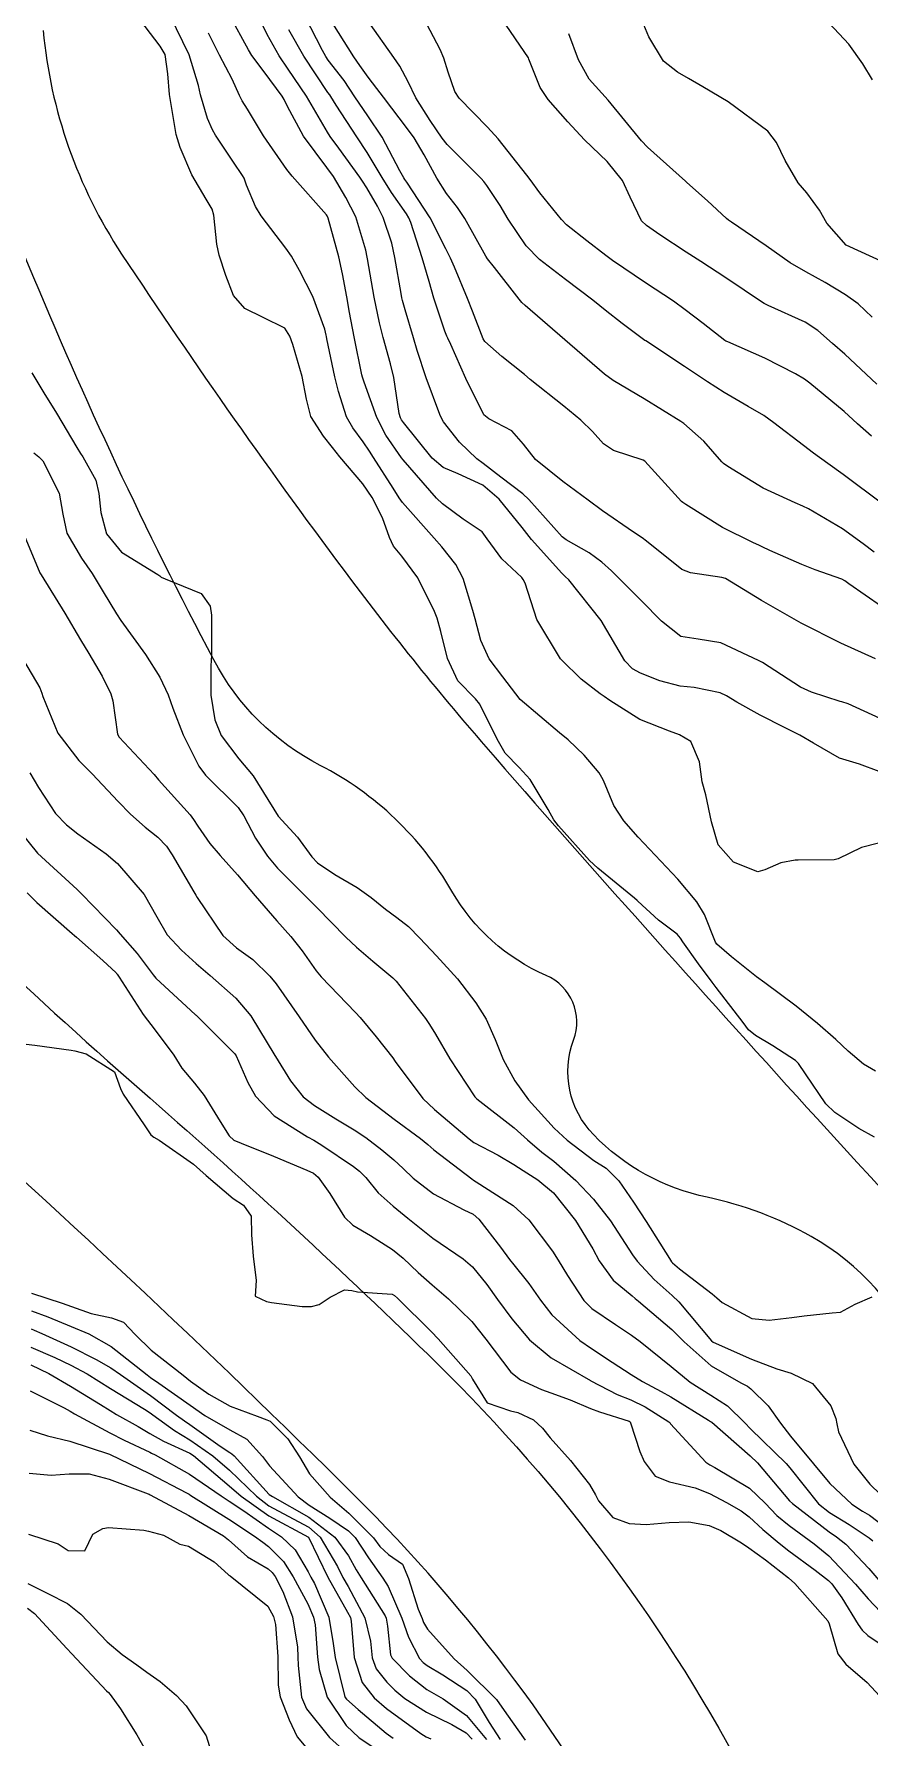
# Model space of a CAD drawing. Header units: metres. Extents: x 318500 to 325275, y 7408834 to 7428799.
# Drawn here: x 320062.2 to 320103.9, y 7413052.2 to 7413137.4 of the extents above; entities that cross this region are included whole.
import ezdxf

# ---------------------------------------------------------------- set-up
doc = ezdxf.new("R2010")
doc.units = ezdxf.units.M
doc.header["$MEASUREMENT"] = 0
for name, color, linetype in [('Curvas de Nivel 1m', 11, 'Continuous'), ('Curvas de Nivel 5m', 15, 'Continuous'), ('Hidrografia', 140, 'Continuous'), ('Vias Secundárias', 230, 'Continuous')]:
    doc.layers.add(name, color=color, linetype=linetype)

msp = doc.modelspace()

# ---------------------------------------------------------------- linework, layer by layer
at = {"layer": 'Curvas de Nivel 1m', "flags": 128}
for points, elevation in [([(320104.156, 7413082.247), (320103.378, 7413082.676), (320102.173, 7413083.471), (320101.736, 7413083.914), (320100.716, 7413085.412), (320100.36, 7413085.929), (320100.211, 7413086.069), (320099.075, 7413086.803), (320098.224, 7413087.314), (320097.859, 7413087.598), (320097.597, 7413087.969), (320096.256, 7413089.726), (320096.042, 7413089.992), (320095.373, 7413090.899), (320094.577, 7413092.007), (320094.464, 7413092.18), (320094.294, 7413092.381), (320093.365, 7413093.093), (320092.342, 7413094.04), (320092.31, 7413094.069), (320092.166, 7413094.188), (320090.334, 7413095.681), (320089.926, 7413096.076), (320088.366, 7413097.807), (320088.137, 7413098.102), (320087.857, 7413098.624), (320086.96, 7413100.114), (320086.399, 7413100.711), (320085.71, 7413101.431), (320085.306, 7413102.137), (320084.446, 7413103.89), (320084.228, 7413104.153), (320083.348, 7413105.056), (320082.83, 7413106.175), (320082.49, 7413107.512), (320082.303, 7413108.182), (320082.178, 7413108.51), (320081.335, 7413110.192), (320080.541, 7413111.274), (320080.122, 7413111.782), (320079.925, 7413112.209), (320079.58, 7413113.2), (320079.053, 7413114.223), (320078.59, 7413114.903), (320077.451, 7413116.247), (320077.07, 7413116.708), (320076.62, 7413117.278), (320075.987, 7413118.266), (320075.774, 7413119.138), (320075.564, 7413120.271), (320075.096, 7413121.864), (320074.953, 7413122.277), (320074.694, 7413122.68), (320073.606, 7413123.208), (320072.7, 7413123.654), (320072.133, 7413124.319), (320071.744, 7413125.305), (320071.413, 7413126.33), (320071.298, 7413126.882), (320071.149, 7413128.334), (320071.059, 7413128.63), (320070.772, 7413129.127), (320070.045, 7413130.347), (320069.459, 7413131.704), (320069.269, 7413132.356), (320068.941, 7413134.257), (320068.93, 7413134.359), (320068.855, 7413135.385), (320068.71, 7413136.362), (320068.467, 7413136.775), (320067.238, 7413138.385)], 716), ([(320104.205, 7413085.544), (320103.611, 7413085.889), (320102.846, 7413086.531), (320102.222, 7413087.116), (320101.313, 7413087.919), (320100.243, 7413088.793), (320098.678, 7413089.954), (320098.264, 7413090.254), (320097.012, 7413091.246), (320096.288, 7413091.883), (320096.219, 7413091.991), (320095.674, 7413093.367), (320095.284, 7413094.005), (320094.327, 7413095.131), (320093.493, 7413096.028), (320092.358, 7413097.233), (320091.631, 7413098.051), (320091.13, 7413098.811), (320090.612, 7413100.067), (320090.544, 7413100.22), (320090.396, 7413100.452), (320089.655, 7413101.328), (320088.86, 7413102.093), (320088.425, 7413102.455), (320086.45, 7413104.12), (320085.586, 7413105.258), (320084.908, 7413106.143), (320084.484, 7413107.073), (320084.204, 7413108.154), (320084.092, 7413108.57), (320083.606, 7413110.164), (320083.236, 7413110.869), (320082.546, 7413111.744), (320082.159, 7413112.184), (320080.577, 7413113.967), (320080.411, 7413114.203), (320080.113, 7413114.681), (320079.128, 7413116.222), (320078.926, 7413116.538), (320078.618, 7413117.002), (320078.091, 7413117.704), (320077.784, 7413118.243), (320077.378, 7413119.521), (320077.193, 7413120.252), (320076.792, 7413122.154), (320076.774, 7413122.259), (320076.759, 7413122.327), (320076.694, 7413122.623), (320076.087, 7413124.266), (320075.433, 7413125.57), (320075.027, 7413126.277), (320074.746, 7413126.681), (320073.51, 7413128.299), (320073.233, 7413128.762), (320072.785, 7413129.83), (320072.655, 7413130.179), (320072.583, 7413130.313), (320072.135, 7413130.985), (320071.225, 7413132.334), (320071.074, 7413132.588), (320070.828, 7413133.166), (320070.484, 7413134.344), (320070.382, 7413134.81), (320069.91, 7413136.35), (320068.964, 7413138.295)], 717), ([(320104.399, 7413100.511), (320103.415, 7413100.885), (320102.409, 7413101.189), (320101.112, 7413101.93), (320100.426, 7413102.332), (320099.659, 7413102.72), (320098.441, 7413103.334), (320097.282, 7413103.978), (320096.768, 7413104.3), (320096.455, 7413104.459), (320095.159, 7413104.712), (320094.458, 7413104.788), (320093.438, 7413105.053), (320092.464, 7413105.428), (320092.066, 7413105.646), (320091.689, 7413106.052), (320090.5, 7413108.07), (320088.885, 7413110.095), (320088.703, 7413110.268), (320088.533, 7413110.427), (320087.03, 7413112.115), (320086.559, 7413112.711), (320085.411, 7413114.138), (320084.59, 7413114.833), (320083.363, 7413115.404), (320082.603, 7413115.717), (320082.061, 7413116.185), (320080.628, 7413117.966), (320080.529, 7413118.102), (320080.478, 7413118.202), (320080.415, 7413118.421), (320080.136, 7413120.208), (320079.979, 7413120.901), (320079.604, 7413122.216), (320079.421, 7413122.943), (320079.165, 7413124.223), (320078.825, 7413126.142), (320078.808, 7413126.229), (320078.745, 7413126.572), (320078.237, 7413128.238), (320077.737, 7413129.203), (320077.121, 7413130.255), (320076.797, 7413130.717), (320075.628, 7413132.272), (320074.835, 7413133.753), (320074.663, 7413134.108), (320074.555, 7413134.284), (320073.665, 7413135.491), (320073.054, 7413136.307), (320072.874, 7413136.597), (320071.926, 7413138.325)], 719), ([(320104.212, 7413106.146), (320102.485, 7413106.932), (320100.5, 7413107.94), (320098.517, 7413109.065), (320097.017, 7413109.983), (320096.709, 7413110.164), (320096.532, 7413110.221), (320094.961, 7413110.441), (320094.536, 7413110.623), (320092.771, 7413112.038), (320092.552, 7413112.201), (320092.114, 7413112.489), (320090.572, 7413113.555), (320089.852, 7413114.081), (320088.594, 7413115.011), (320087.23, 7413116.114), (320086.618, 7413116.889), (320086.041, 7413117.546), (320084.886, 7413118.146), (320084.633, 7413118.354), (320083.741, 7413120.164), (320082.995, 7413121.866), (320082.838, 7413122.178), (320082.792, 7413122.279), (320082.694, 7413122.534), (320082.136, 7413124.186), (320081.902, 7413125.008), (320081.558, 7413126.192), (320080.995, 7413127.969), (320080.893, 7413128.199), (320080.772, 7413128.389), (320080.028, 7413129.457), (320079.565, 7413130.218), (320078.808, 7413131.452), (320078.291, 7413132.238), (320077.264, 7413133.834), (320076.996, 7413134.258), (320076.936, 7413134.344), (320076.852, 7413134.463), (320075.642, 7413136.272), (320074.89, 7413137.595)], 721), ([(320104.513, 7413108.762), (320102.881, 7413109.905), (320102.677, 7413110.053), (320102.532, 7413110.131), (320101.204, 7413110.597), (320100.539, 7413110.863), (320098.932, 7413111.57), (320098.548, 7413111.753), (320098.408, 7413111.821), (320098.089, 7413111.967), (320096.561, 7413112.723), (320094.734, 7413113.861), (320094.579, 7413113.969), (320094.521, 7413114.021), (320093.693, 7413114.929), (320092.683, 7413116.039), (320092.61, 7413116.084), (320091.115, 7413116.562), (320090.618, 7413116.9), (320090.066, 7413117.52), (320089.492, 7413118.087), (320088.64, 7413118.779), (320086.956, 7413120.117), (320086.664, 7413120.36), (320085.543, 7413121.271), (320084.688, 7413122.014), (320084.604, 7413122.151), (320084.078, 7413123.534), (320083.83, 7413124.163), (320083.181, 7413125.725), (320082.971, 7413126.177), (320082.747, 7413126.65), (320081.957, 7413128.188), (320080.788, 7413129.977), (320080.696, 7413130.109), (320080.639, 7413130.202), (320080.449, 7413130.552), (320079.561, 7413132.219), (320078.836, 7413133.293), (320078.198, 7413134.24), (320077.663, 7413135.053), (320076.868, 7413136.08), (320076.744, 7413136.261), (320076.578, 7413136.559), (320075.699, 7413138.272)], 722), ([(320104.142, 7413111.482), (320103.603, 7413111.894), (320102.561, 7413112.647), (320100.871, 7413113.64), (320100.578, 7413113.783), (320100.193, 7413113.944), (320098.591, 7413114.689), (320096.833, 7413115.76), (320096.609, 7413115.917), (320096.538, 7413115.991), (320095.641, 7413117.025), (320094.629, 7413117.917), (320094.478, 7413118.022), (320092.647, 7413119.147), (320091.106, 7413120.063), (320090.665, 7413120.378), (320088.69, 7413122.1), (320086.707, 7413123.812), (320086.546, 7413123.96), (320086.405, 7413124.125), (320085.173, 7413125.704), (320084.823, 7413126.149), (320084.742, 7413126.274), (320083.689, 7413128.166), (320083.318, 7413128.714), (320082.782, 7413129.409), (320082.287, 7413130.185), (320081.654, 7413131.345), (320081.151, 7413132.197), (320080.827, 7413132.649), (320079.628, 7413134.218), (320079.296, 7413134.665), (320078.86, 7413135.223), (320078.437, 7413135.808), (320078.151, 7413136.241), (320076.899, 7413138.222)], 723), ([(320104.58, 7413113.88), (320102.602, 7413115.369), (320101.835, 7413115.922), (320101.117, 7413116.434), (320100.619, 7413116.809), (320099.134, 7413117.955), (320098.635, 7413118.31), (320097.849, 7413118.764), (320096.652, 7413119.463), (320095.818, 7413120.003), (320094.671, 7413120.755), (320092.731, 7413122.04), (320092.69, 7413122.068), (320091.548, 7413122.907), (320090.705, 7413123.575), (320090.435, 7413123.802), (320090.083, 7413124.079), (320088.725, 7413125.104), (320087.426, 7413126.113), (320086.75, 7413126.803), (320085.852, 7413128.134), (320085.45, 7413128.813), (320084.787, 7413129.814), (320084.642, 7413130.005), (320084.507, 7413130.154), (320082.815, 7413131.859), (320082.558, 7413132.183), (320081.954, 7413133.068), (320081.246, 7413134.196), (320080.858, 7413134.989), (320080.443, 7413135.783), (320080.148, 7413136.211), (320078.896, 7413137.969)], 724), ([(320104.287, 7413119.886), (320102.682, 7413121.373), (320102.065, 7413121.919), (320101.323, 7413122.558), (320100.7, 7413122.975), (320098.851, 7413123.816), (320098.709, 7413123.875), (320098.656, 7413123.907), (320098.571, 7413123.962), (320096.728, 7413125.201), (320095.48, 7413126.009), (320094.747, 7413126.484), (320093.442, 7413127.35), (320092.767, 7413127.812), (320092.523, 7413128.044), (320091.951, 7413129.222), (320091.568, 7413130.058), (320090.804, 7413131.003), (320089.667, 7413132.087), (320088.833, 7413132.993), (320087.858, 7413134.11), (320087.456, 7413134.714), (320086.895, 7413136.12), (320086.871, 7413136.185), (320085.544, 7413138.14)], 726), ([(320104.675, 7413125.947), (320102.754, 7413126.821), (320101.775, 7413127.925), (320101.419, 7413128.573), (320100.785, 7413129.444), (320100.352, 7413129.944), (320099.703, 7413131.054), (320099.258, 7413131.956), (320098.829, 7413132.531), (320096.85, 7413133.99), (320095.584, 7413134.736), (320094.861, 7413135.162), (320094.319, 7413135.48), (320093.614, 7413136.033), (320092.888, 7413137.244), (320092.557, 7413138.045)], 728), ([(320104.067, 7413135.097), (320103.573, 7413135.899), (320102.885, 7413136.882), (320101.892, 7413137.925)], 729), ([(320104.356, 7413096.944), (320103.521, 7413096.724), (320102.344, 7413096.15), (320102.154, 7413096.102), (320100.342, 7413096.085), (320100.203, 7413096.081), (320099.478, 7413095.949), (320098.685, 7413095.606), (320098.333, 7413095.509), (320097.115, 7413095.978), (320096.353, 7413096.847), (320096.019, 7413097.995), (320095.728, 7413099.344), (320095.553, 7413100.003), (320095.412, 7413100.998), (320094.982, 7413102.012), (320094.425, 7413102.356), (320093.924, 7413102.528), (320092.436, 7413103.114), (320090.942, 7413104.063), (320090.65, 7413104.265), (320090.453, 7413104.402), (320089.504, 7413105.128), (320088.518, 7413106.099), (320088.471, 7413106.156), (320087.291, 7413108.112), (320086.713, 7413109.932), (320086.612, 7413110.119), (320086.531, 7413110.212), (320085.546, 7413111.141), (320084.81, 7413112.146), (320084.555, 7413112.498), (320083.605, 7413113.124), (320082.576, 7413113.892), (320082.282, 7413114.183), (320080.608, 7413116.091), (320080.521, 7413116.201), (320079.746, 7413117.338), (320079.285, 7413118.22), (320078.656, 7413119.98), (320078.58, 7413120.231), (320078.55, 7413120.343), (320078.163, 7413122.238), (320077.928, 7413123.468), (320077.787, 7413124.244), (320077.583, 7413125.391), (320077.392, 7413126.25), (320076.853, 7413128.174), (320076.827, 7413128.259), (320076.807, 7413128.296), (320076.771, 7413128.351), (320075.064, 7413130.277), (320074.795, 7413130.618), (320073.631, 7413132.298), (320073.322, 7413132.8), (320072.833, 7413133.62), (320072.569, 7413134.046), (320072.434, 7413134.316), (320072.056, 7413135.118), (320071.43, 7413136.332), (320070.886, 7413137.421)], 718), ([(320104.042, 7413123.229), (320103.352, 7413123.9), (320102.716, 7413124.341), (320101.696, 7413124.955), (320100.733, 7413125.491), (320099.95, 7413125.948), (320098.752, 7413126.793), (320097.017, 7413127.986), (320096.868, 7413128.086), (320096.772, 7413128.161), (320095.817, 7413129.041), (320094.789, 7413129.956), (320094.716, 7413130.021), (320092.815, 7413131.735), (320092.522, 7413132.044), (320090.85, 7413134.07), (320089.909, 7413135.133), (320089.373, 7413136.092), (320088.889, 7413137.395)], 727), ([(320062.056, 7413120.449), (320062.645, 7413119.451), (320063.284, 7413118.433), (320064.308, 7413116.719), (320064.486, 7413116.421), (320064.598, 7413116.242), (320065.251, 7413115.074), (320065.408, 7413114.408), (320065.502, 7413113.47), (320065.784, 7413112.401), (320066.536, 7413111.485), (320068.351, 7413110.363), (320068.45, 7413110.292), (320068.519, 7413110.236), (320068.723, 7413110.153), (320070.511, 7413109.412), (320070.956, 7413108.785), (320071.028, 7413108.332), (320071.026, 7413107.798), (320071.025, 7413106.332), (320071.001, 7413105.793), (320070.993, 7413104.332), (320071.198, 7413103.098), (320071.518, 7413102.324), (320072.403, 7413101.152), (320073.112, 7413100.299), (320074.36, 7413098.28), (320075.326, 7413097.242), (320076.051, 7413096.254), (320076.336, 7413095.958), (320077.195, 7413095.373), (320078.317, 7413094.713), (320079.013, 7413094.219), (320079.733, 7413093.64), (320080.3, 7413093.217), (320080.875, 7413092.771), (320081.448, 7413092.183), (320082.277, 7413091.307), (320083.32, 7413090.159), (320084.242, 7413088.953), (320084.758, 7413088.142), (320085.208, 7413087.123), (320085.603, 7413086.129), (320086.194, 7413085.049), (320086.878, 7413084.11), (320088.159, 7413082.698), (320088.802, 7413082.083), (320090.14, 7413081.076), (320090.758, 7413080.682), (320091.38, 7413080.051), (320092.114, 7413078.994), (320092.745, 7413078.03), (320093.91, 7413076.175), (320094.019, 7413076.011), (320094.043, 7413075.984), (320094.069, 7413075.958), (320094.422, 7413075.651), (320096.054, 7413074.403), (320096.28, 7413074.214), (320096.555, 7413073.982), (320098.038, 7413073.179), (320098.892, 7413073.093), (320100.039, 7413073.229), (320100.649, 7413073.316), (320102.043, 7413073.465), (320102.456, 7413073.491), (320103.202, 7413073.893), (320104.054, 7413074.262)], 716), ([(320062.152, 7413116.447), (320062.402, 7413116.247), (320062.596, 7413116.041), (320063.413, 7413114.432), (320063.605, 7413113.389), (320063.803, 7413112.427), (320064.531, 7413111.177), (320065.071, 7413110.412), (320065.61, 7413109.503), (320066.275, 7413108.393), (320066.495, 7413108.072), (320067.725, 7413106.371), (320068.453, 7413105.236), (320068.86, 7413104.356), (320069.105, 7413103.682), (320069.62, 7413102.348), (320070.397, 7413100.789), (320070.739, 7413100.335), (320072.366, 7413098.712), (320072.644, 7413098.306), (320073.236, 7413097.184), (320073.825, 7413096.288), (320074.331, 7413095.689), (320075.754, 7413094.258), (320076.302, 7413093.72), (320077.746, 7413092.235), (320078.275, 7413091.739), (320079.099, 7413091.044), (320080.097, 7413090.202), (320080.258, 7413090.035), (320081.719, 7413088.178), (320081.932, 7413087.879), (320082.222, 7413087.392), (320082.941, 7413086.163), (320084.182, 7413084.263), (320084.295, 7413084.148), (320086.159, 7413082.709), (320086.824, 7413082.11), (320087.538, 7413081.493), (320088.14, 7413081.043), (320089.235, 7413080.079), (320090.116, 7413079.133), (320090.966, 7413078.057), (320092.075, 7413076.358), (320092.301, 7413076.037), (320093.158, 7413075.12), (320094.053, 7413074.333), (320094.385, 7413074.007), (320096.021, 7413072.054), (320096.105, 7413071.989), (320098.008, 7413071.151), (320099.282, 7413070.66), (320099.998, 7413070.447), (320101.059, 7413069.919), (320101.979, 7413068.813), (320102.237, 7413068.17), (320102.277, 7413067.905), (320102.362, 7413067.506), (320103.127, 7413065.892), (320103.925, 7413064.898), (320105, 7413063.864)], 717), ([(320061.622, 7413112.454), (320062.426, 7413110.537), (320062.458, 7413110.441), (320062.48, 7413110.401), (320062.519, 7413110.344), (320063.698, 7413108.428), (320064.48, 7413107.099), (320064.895, 7413106.414), (320065.574, 7413105.283), (320066.003, 7413104.397), (320066.092, 7413104.05), (320066.328, 7413102.391), (320066.418, 7413102.237), (320068.159, 7413100.363), (320068.386, 7413100.106), (320069.963, 7413098.344), (320070.134, 7413098.119), (320070.354, 7413097.78), (320070.948, 7413096.926), (320071.471, 7413096.319), (320072.326, 7413095.358), (320073.207, 7413094.297), (320074.292, 7413093.051), (320075, 7413092.269), (320075.565, 7413091.553), (320076.263, 7413090.555), (320076.515, 7413090.247), (320078.234, 7413088.475), (320078.456, 7413088.227), (320079.261, 7413087.255), (320080.085, 7413086.202), (320080.207, 7413086.025), (320081.596, 7413084.179), (320082.172, 7413083.621), (320083.906, 7413082.152), (320084.148, 7413081.979), (320085.351, 7413081.341), (320086.138, 7413080.877), (320086.599, 7413080.578), (320087.343, 7413080.102), (320088.12, 7413079.453), (320089.213, 7413078.079), (320090.079, 7413076.661), (320090.396, 7413076.065), (320091.102, 7413075.096), (320092.053, 7413074.302), (320092.197, 7413074.183), (320092.37, 7413074.035), (320094.029, 7413072.621), (320094.653, 7413072.004), (320096.002, 7413070.81), (320097.477, 7413069.968), (320097.812, 7413069.787), (320097.987, 7413069.663), (320098.844, 7413068.812), (320099.457, 7413067.938), (320099.96, 7413067.289), (320101.109, 7413065.918), (320101.925, 7413064.924), (320103.025, 7413063.893), (320103.569, 7413063.547), (320103.905, 7413063.348), (320104.743, 7413062.712)], 718), ([(320061.427, 7413106.456), (320062.444, 7413104.704), (320062.555, 7413104.439), (320062.602, 7413104.275), (320063.345, 7413102.431), (320064.4, 7413101.073), (320065.061, 7413100.41), (320066.369, 7413099.018), (320066.987, 7413098.381), (320067.723, 7413097.739), (320068.349, 7413097.244), (320068.783, 7413096.794), (320069.071, 7413096.349), (320070.145, 7413094.5), (320070.243, 7413094.331), (320070.308, 7413094.213), (320071.599, 7413092.317), (320072.274, 7413091.698), (320073.088, 7413091.118), (320073.948, 7413090.285), (320074.254, 7413089.897), (320075.405, 7413088.262), (320076.212, 7413087.082), (320076.874, 7413086.243), (320078.188, 7413084.758), (320078.751, 7413084.221), (320080.164, 7413083.134), (320081.474, 7413082.18), (320081.841, 7413081.869), (320082.144, 7413081.603), (320084.043, 7413080.151), (320084.129, 7413080.091), (320084.264, 7413080.012), (320086.11, 7413078.816), (320086.885, 7413078.108), (320088.077, 7413076.536), (320088.36, 7413076.087), (320088.817, 7413075.327), (320089.639, 7413074.074), (320090.044, 7413073.669), (320091.215, 7413072.869), (320092.024, 7413072.338), (320092.449, 7413072.034), (320094.001, 7413070.776), (320094.955, 7413070), (320095.984, 7413069.346), (320096.813, 7413068.813), (320097.681, 7413067.964), (320097.966, 7413067.663), (320099.741, 7413065.933), (320099.937, 7413065.705), (320101.368, 7413063.915), (320101.906, 7413063.473), (320102.89, 7413062.885), (320103.893, 7413062.218), (320104.081, 7413062.066)], 719), ([(320061.443, 7413097.546), (320062.34, 7413096.44), (320064.313, 7413094.619), (320064.534, 7413094.408), (320066.283, 7413092.597), (320066.47, 7413092.387), (320067.314, 7413091.418), (320068.115, 7413090.362), (320068.257, 7413090.189), (320069.997, 7413088.57), (320070.23, 7413088.356), (320070.261, 7413088.33), (320072.202, 7413086.41), (320072.265, 7413086.309), (320072.852, 7413084.965), (320073.234, 7413084.294), (320074.165, 7413083.309), (320075.828, 7413082.255), (320076.148, 7413082.086), (320076.552, 7413081.838), (320078.128, 7413080.767), (320078.434, 7413080.535), (320078.735, 7413080.221), (320079.366, 7413079.459), (320080.109, 7413078.794), (320080.845, 7413078.189), (320082.085, 7413077.191), (320083.607, 7413076.155), (320084.066, 7413075.759), (320084.79, 7413074.871), (320085.329, 7413074.131), (320086.036, 7413073.161), (320086.915, 7413072.107), (320088.007, 7413071.206), (320089.963, 7413070.07), (320089.99, 7413070.055), (320091.311, 7413069.378), (320091.981, 7413069.105), (320092.71, 7413068.761), (320093.886, 7413068.011), (320093.927, 7413067.969), (320093.968, 7413067.91), (320095.734, 7413065.992), (320095.938, 7413065.858), (320096.191, 7413065.731), (320097.921, 7413064.688), (320098.703, 7413063.948), (320099.29, 7413063.325), (320099.899, 7413062.821), (320101.15, 7413061.917), (320101.881, 7413061.304), (320103.209, 7413059.89), (320103.849, 7413059.157), (320105.076, 7413057.861)], 721), ([(320061.812, 7413094.447), (320062.303, 7413093.975), (320064.07, 7413092.413), (320064.182, 7413092.314), (320064.278, 7413092.241), (320065.592, 7413091.072), (320066.261, 7413090.45), (320066.29, 7413090.419), (320066.313, 7413090.389), (320066.414, 7413090.231), (320067.623, 7413088.369), (320068.218, 7413087.593), (320069.152, 7413086.346), (320069.551, 7413085.697), (320070.186, 7413084.932), (320070.671, 7413084.325), (320071.458, 7413083.019), (320071.918, 7413082.312), (320072.147, 7413082.097), (320072.511, 7413081.938), (320074.135, 7413081.282), (320075.787, 7413080.593), (320076.123, 7413080.439), (320076.359, 7413080.248), (320076.936, 7413079.417), (320077.676, 7413078.234), (320078.094, 7413077.847), (320078.981, 7413077.322), (320080.076, 7413076.627), (320080.605, 7413076.192), (320081.36, 7413075.478), (320082.057, 7413074.857), (320082.881, 7413074.162), (320084.033, 7413073.03), (320084.746, 7413072.139), (320085.996, 7413070.492), (320086.467, 7413070.113), (320087.516, 7413069.627), (320087.984, 7413069.458), (320088.946, 7413069.114), (320089.976, 7413068.681), (320090.421, 7413068.51), (320091.902, 7413068.041), (320091.945, 7413068.016), (320091.969, 7413067.964), (320092.443, 7413066.528), (320092.654, 7413066.029), (320093.205, 7413065.297), (320093.925, 7413065.014), (320095.203, 7413064.715), (320095.916, 7413064.42), (320096.762, 7413063.977), (320097.505, 7413063.565), (320097.903, 7413063.265), (320098.58, 7413062.633), (320099.398, 7413061.937), (320099.885, 7413061.569), (320101.192, 7413060.595), (320101.863, 7413060.078), (320102.026, 7413059.908), (320102.535, 7413059.214), (320103.353, 7413057.887), (320103.542, 7413057.599), (320103.825, 7413057.336), (320104.691, 7413056.739)], 722), ([(320061.772, 7413086.881), (320062.206, 7413086.841), (320064.019, 7413086.597), (320064.202, 7413086.552), (320064.767, 7413086.404), (320066.191, 7413085.51), (320066.475, 7413084.677), (320066.61, 7413084.384), (320067.667, 7413082.858), (320067.993, 7413082.362), (320068.148, 7413082.233), (320068.414, 7413082.088), (320070.128, 7413080.889), (320070.756, 7413080.324), (320072.109, 7413079.182), (320072.636, 7413078.833), (320073.021, 7413078.296), (320073.031, 7413077.351), (320073.11, 7413076.294), (320073.262, 7413075.082), (320073.213, 7413074.292), (320073.777, 7413074.024), (320074.037, 7413073.976), (320075.557, 7413073.779), (320076.035, 7413073.772), (320076.409, 7413073.873), (320076.962, 7413074.241), (320077.672, 7413074.607), (320078.045, 7413074.567), (320078.33, 7413074.511), (320080.052, 7413074.394), (320080.18, 7413074.327), (320080.319, 7413074.196), (320082.025, 7413072.511), (320082.354, 7413072.167), (320083.992, 7413070.31), (320084.076, 7413070.149), (320084.807, 7413068.966), (320085.974, 7413068.56), (320086.335, 7413068.476), (320087.12, 7413068.103), (320087.569, 7413067.701), (320087.957, 7413067.213), (320088.97, 7413066.08), (320089.922, 7413064.873), (320090.219, 7413064.369), (320090.372, 7413064.063), (320091.084, 7413063.234), (320091.899, 7413062.925), (320092.756, 7413062.885), (320093.9, 7413062.972), (320094.889, 7413063.011), (320095.898, 7413062.831), (320096.491, 7413062.576), (320097.52, 7413061.966), (320097.886, 7413061.718), (320098.72, 7413061.105), (320099.864, 7413060.215), (320100.177, 7413059.927), (320101.832, 7413058.066), (320101.899, 7413057.909), (320102.333, 7413056.42), (320102.733, 7413055.896), (320103.796, 7413054.976), (320104.822, 7413053.864)], 723), ([(320062.04, 7413074.44), (320063.564, 7413073.946), (320064.034, 7413073.771), (320065.009, 7413073.421), (320066.028, 7413073.206), (320066.636, 7413072.991), (320067.222, 7413072.372), (320068.008, 7413071.586), (320069.611, 7413070.336), (320069.986, 7413070.049), (320070.899, 7413069.398), (320071.967, 7413068.796), (320073.315, 7413068.29), (320073.794, 7413068.118), (320073.958, 7413068.038), (320074.847, 7413067.164), (320075.436, 7413066.258), (320075.927, 7413065.414), (320076.955, 7413064.24), (320077.898, 7413063.441), (320079.121, 7413062.211), (320079.447, 7413061.778), (320079.872, 7413061.38), (320080.571, 7413060.89), (320080.869, 7413060.185), (320081.36, 7413058.654), (320081.556, 7413058.174), (320081.632, 7413057.978), (320081.825, 7413057.646), (320083.152, 7413056.157), (320083.801, 7413055.575), (320085.269, 7413054.128), (320085.77, 7413053.421), (320086.698, 7413052.106)], 724), ([(320062.022, 7413072.654), (320062.176, 7413072.592), (320062.556, 7413072.432), (320064.01, 7413071.76), (320065.275, 7413071.123), (320065.995, 7413070.713), (320066.489, 7413070.383), (320067.974, 7413069.319), (320069.287, 7413068.34), (320069.685, 7413068.061), (320069.956, 7413067.883), (320071.458, 7413066.802), (320071.942, 7413066.485), (320072.051, 7413066.418), (320072.168, 7413066.307), (320073.912, 7413064.386), (320074.074, 7413064.278), (320075.895, 7413063.252), (320077.194, 7413062.237), (320077.871, 7413061.311), (320078.259, 7413060.619), (320078.515, 7413060.22), (320079.717, 7413058.317), (320079.765, 7413058.201), (320079.824, 7413057.8), (320079.973, 7413056.368), (320080.052, 7413056.196), (320080.924, 7413055.31), (320081.787, 7413054.628), (320082.601, 7413054.162), (320083.768, 7413053.327), (320084.769, 7413052.135)], 726), ([(320062.009, 7413071.74), (320063.199, 7413071.225), (320063.997, 7413070.847), (320064.81, 7413070.402), (320065.979, 7413069.681), (320067.682, 7413068.646), (320067.962, 7413068.462), (320068.098, 7413068.358), (320069.184, 7413067.573), (320069.948, 7413067.107), (320071.098, 7413066.318), (320071.929, 7413065.587), (320073.28, 7413064.289), (320073.903, 7413063.817), (320074.861, 7413063.3), (320075.887, 7413062.75), (320076.469, 7413062.244), (320077.328, 7413060.772), (320077.593, 7413060.233), (320077.853, 7413059.782), (320078.696, 7413058.217), (320078.974, 7413057.051), (320079.052, 7413056.211), (320079.254, 7413055.667), (320079.788, 7413054.989), (320080.192, 7413054.6), (320080.693, 7413054.186), (320081.77, 7413053.495), (320083.033, 7413052.885), (320083.755, 7413052.461), (320084.059, 7413052.145)], 727), ([(320061.996, 7413070.866), (320062.895, 7413070.426), (320063.981, 7413069.799), (320065.49, 7413068.872), (320065.963, 7413068.581), (320066.279, 7413068.385), (320067.362, 7413067.777), (320067.951, 7413067.431), (320068.637, 7413067.039), (320069.941, 7413066.447), (320070.135, 7413066.328), (320071.918, 7413064.817), (320072.515, 7413064.301), (320073.896, 7413063.314), (320075.88, 7413062.25), (320076.85, 7413060.24), (320077.834, 7413058.489), (320077.97, 7413058.228), (320078.009, 7413058.046), (320078.153, 7413056.225), (320078.558, 7413054.988), (320079.154, 7413054.209), (320079.772, 7413053.687), (320081.494, 7413052.434), (320081.751, 7413052.269), (320081.992, 7413052.168)], 728), ([(320061.977, 7413069.561), (320063.674, 7413068.705), (320063.962, 7413068.539), (320064.192, 7413068.408), (320065.951, 7413067.464), (320066.665, 7413067.097), (320067.941, 7413066.492), (320068.033, 7413066.451), (320068.223, 7413066.356), (320069.926, 7413065.388), (320071.513, 7413064.314), (320071.906, 7413064.047), (320072.642, 7413063.555), (320073.886, 7413062.697), (320074.523, 7413062.27), (320075.217, 7413061.604), (320075.863, 7413060.515), (320075.997, 7413060.249), (320076.172, 7413059.93), (320076.902, 7413058.239), (320077.118, 7413056.929), (320077.204, 7413056.236), (320077.681, 7413054.331), (320077.716, 7413054.231), (320077.779, 7413054.146), (320078.364, 7413053.629), (320079.754, 7413052.443), (320080.117, 7413052.194)], 729), ([(320061.925, 7413065.437), (320063.011, 7413065.337), (320063.925, 7413065.407), (320064.91, 7413065.416), (320065.921, 7413065.149), (320067.858, 7413064.413), (320067.91, 7413064.391), (320067.97, 7413064.359), (320069.895, 7413063.32), (320071.636, 7413062.312), (320071.878, 7413062.116), (320072.834, 7413061.26), (320073.864, 7413060.658), (320074.068, 7413060.483), (320074.206, 7413060.275), (320074.597, 7413059.521), (320075.078, 7413058.261), (320075.321, 7413056.743), (320075.35, 7413056.257), (320075.363, 7413055.824), (320075.528, 7413054.254), (320075.771, 7413053.657), (320076.921, 7413052.238), (320077.739, 7413051.493)], 731), ([(320061.88, 7413062.392), (320063.362, 7413061.905), (320063.872, 7413061.579), (320064.705, 7413061.569), (320065.104, 7413062.398), (320065.598, 7413062.68), (320065.885, 7413062.73), (320067.656, 7413062.591), (320067.883, 7413062.55), (320068.624, 7413062.349), (320069.441, 7413061.902), (320069.875, 7413061.792), (320071.167, 7413061.017), (320071.861, 7413060.374), (320071.899, 7413060.348), (320071.958, 7413060.309), (320073.838, 7413058.8), (320074.136, 7413058.275), (320074.224, 7413057.874), (320074.346, 7413056.272), (320074.362, 7413054.848), (320074.46, 7413054.27), (320074.915, 7413053.11), (320075.308, 7413052.257), (320075.743, 7413051.753)], 732), ([(320061.852, 7413059.923), (320062.846, 7413059.424), (320063.838, 7413058.933), (320064.503, 7413058.403), (320065.809, 7413057.01), (320066.573, 7413056.378), (320067.294, 7413055.866), (320067.791, 7413055.502), (320068.472, 7413055.035), (320069.285, 7413054.337), (320069.772, 7413053.81), (320070.757, 7413052.32), (320071.229, 7413050.814)], 733), ([(320061.834, 7413058.69), (320062.183, 7413058.435), (320063.804, 7413056.687), (320064.051, 7413056.407), (320065.782, 7413054.572), (320065.876, 7413054.483), (320065.969, 7413054.387), (320066.482, 7413053.666), (320067.299, 7413052.367), (320067.739, 7413051.604)], 734)]:
    msp.add_lwpolyline(points, dxfattribs=dict(at, elevation=elevation))
at = {"layer": 'Curvas de Nivel 5m', "flags": 128}
for points, elevation in [([(320104.439, 7413103.175), (320102.848, 7413103.904), (320102.538, 7413103.996), (320102.451, 7413104.024), (320101.009, 7413104.485), (320100.458, 7413104.74), (320098.563, 7413105.959), (320098.471, 7413106.018), (320098.362, 7413106.071), (320096.484, 7413106.942), (320095.355, 7413107.139), (320094.489, 7413107.261), (320093.525, 7413108.03), (320092.515, 7413109.045), (320091.513, 7413110.055), (320091.022, 7413110.549), (320090.539, 7413110.984), (320089.911, 7413111.447), (320088.749, 7413112.097), (320088.552, 7413112.245), (320086.892, 7413114.117), (320086.584, 7413114.396), (320085.497, 7413115.236), (320084.606, 7413115.911), (320084.285, 7413116.155), (320083.428, 7413116.977), (320082.628, 7413118.002), (320082.523, 7413118.181), (320082.443, 7413118.371), (320081.759, 7413120.189), (320081.312, 7413121.562), (320081.126, 7413122.196), (320080.704, 7413123.603), (320080.572, 7413124.065), (320080.545, 7413124.202), (320080.505, 7413124.411), (320080.19, 7413126.208), (320080.038, 7413126.924), (320079.612, 7413128.217), (320079.329, 7413128.775), (320078.785, 7413129.69), (320078.582, 7413130.027), (320078.437, 7413130.235), (320077.386, 7413131.677), (320076.958, 7413132.258), (320076.823, 7413132.477), (320075.773, 7413134.271), (320074.86, 7413135.62), (320074.409, 7413136.287), (320073.82, 7413137.362), (320073.338, 7413138.303)], 720), ([(320104.02, 7413117.285), (320103.318, 7413117.9), (320102.639, 7413118.512), (320100.933, 7413119.936), (320100.663, 7413120.137), (320100.218, 7413120.393), (320098.678, 7413121.179), (320096.827, 7413121.988), (320096.732, 7413122.031), (320096.691, 7413122.06), (320095.602, 7413122.91), (320094.706, 7413123.603), (320094.11, 7413124.026), (320092.723, 7413124.938), (320091.075, 7413126.065), (320090.744, 7413126.312), (320089.794, 7413127.045), (320088.766, 7413127.852), (320088.513, 7413128.103), (320087.445, 7413129.452), (320086.952, 7413130.118), (320086.793, 7413130.327), (320085.35, 7413132.142), (320084.829, 7413132.719), (320083.408, 7413134.172), (320083.185, 7413134.507), (320082.863, 7413135.479), (320082.638, 7413136.182), (320082.452, 7413136.609), (320081.625, 7413138.193)], 725), ([(320061.953, 7413100.447), (320062.379, 7413099.722), (320063.231, 7413098.427), (320063.79, 7413097.854), (320064.35, 7413097.409), (320065.763, 7413096.396), (320066.333, 7413095.927), (320067.665, 7413094.37), (320068.294, 7413093.261), (320068.819, 7413092.352), (320069.525, 7413091.594), (320070.266, 7413090.925), (320070.967, 7413090.323), (320072.243, 7413089.191), (320072.994, 7413088.299), (320074.201, 7413086.318), (320074.224, 7413086.28), (320074.972, 7413085.053), (320075.613, 7413084.259), (320076.174, 7413083.82), (320077.241, 7413083.163), (320078.156, 7413082.604), (320078.738, 7413082.221), (320079.547, 7413081.615), (320080.139, 7413081.111), (320080.612, 7413080.671), (320081.115, 7413080.185), (320082.119, 7413079.407), (320083.646, 7413078.615), (320084.104, 7413078.384), (320084.394, 7413078.146), (320085.474, 7413076.734), (320085.926, 7413076.122), (320085.986, 7413076.038), (320086.068, 7413075.938), (320086.884, 7413074.933), (320087.471, 7413074.099), (320088.039, 7413073.363), (320089.43, 7413072.076), (320090.014, 7413071.671), (320091.061, 7413070.997), (320091.995, 7413070.369), (320092.561, 7413070.031), (320093.502, 7413069.534), (320093.983, 7413069.265), (320095.873, 7413068.089), (320095.97, 7413068.032), (320095.995, 7413068.014), (320096.027, 7413067.989), (320097.945, 7413066.317), (320098.311, 7413065.954), (320099.912, 7413064.069), (320100.059, 7413063.929), (320101.896, 7413062.517), (320102.26, 7413062.27), (320102.737, 7413061.897), (320103.872, 7413060.676), (320104.583, 7413059.869)], 720), ([(320062.031, 7413073.56), (320062.855, 7413073.254), (320064.024, 7413072.776), (320064.905, 7413072.401), (320066.011, 7413071.778), (320067.823, 7413070.363), (320067.988, 7413070.23), (320068.401, 7413069.937), (320069.968, 7413068.84), (320070.701, 7413068.323), (320071.953, 7413067.609), (320072.79, 7413067.139), (320073.574, 7413066.285), (320073.933, 7413065.81), (320075.363, 7413064.258), (320075.904, 7413063.853), (320076.945, 7413063.189), (320077.885, 7413062.567), (320078.211, 7413062.225), (320078.872, 7413061.217), (320079.585, 7413060.204), (320079.854, 7413059.78), (320080.549, 7413058.189), (320080.881, 7413057.249), (320081.433, 7413056.176), (320081.61, 7413055.976), (320081.805, 7413055.831), (320082.599, 7413055.361), (320083.786, 7413054.579), (320084.213, 7413054.144), (320084.913, 7413052.983), (320085.451, 7413052.124)], 725), ([(320061.952, 7413067.602), (320062.834, 7413067.312), (320063.946, 7413067.046), (320065.94, 7413066.39), (320067.926, 7413065.424), (320069.784, 7413064.46), (320069.911, 7413064.389), (320070.002, 7413064.329), (320071.892, 7413063.142), (320073.181, 7413062.29), (320073.59, 7413061.998), (320073.875, 7413061.776), (320074.622, 7413061.023), (320075.11, 7413060.261), (320075.84, 7413058.907), (320076.134, 7413058.247), (320076.209, 7413057.861), (320076.333, 7413056.245), (320076.413, 7413055.625), (320076.808, 7413054.24), (320077.759, 7413052.836), (320078.416, 7413052.22), (320079.737, 7413051.336)], 730)]:
    msp.add_lwpolyline(points, dxfattribs=dict(at, elevation=elevation))
at = {"layer": 'Hidrografia'}
for points in [[(320106.399, 7413071.2, 0.166092), (320101.003, 7413077.275, 0.077602), (320095.804, 7413079.234, -0.150165), (320090.114, 7413082.37, -0.289106), (320089.126, 7413087.092, 0.398425), (320087.753, 7413090.326, -0.160859), (320083.044, 7413094.539, 0.144088), (320076.467, 7413100.823, -0.153323), (320071.144, 7413106.097, -0.023702), (320061.891, 7413125.833, 0.002426), (320055.453, 7413141.24, 0.104755)], [(320062.617, 7413137.554, 0.123415), (320066.541, 7413126.384, 0.015006), (320078.031, 7413110.065, 0.018719), (320085.199, 7413101.217, 0.004953), (320101.297, 7413083.165, 0.01391), (320123.288, 7413060.303, 0.017687)]]:
    msp.add_lwpolyline(points, format="xyb", dxfattribs=at)
at = {"layer": 'Vias Secundárias'}
for points in [[(319982.829, 7413240.38), (320013.925, 7413168.383), (320027.293, 7413138.806, 0.029129), (320039.535, 7413115.449, 0.056552), (320051.485, 7413099.858, 0.021719), (320067.965, 7413084.182, -0.01454), (320082.271, 7413070.96, -0.078931), (320097.966, 7413049.797, -0.132503), (320103.001, 7413026.973, -0.067385), (320100.019, 7413010.67, -0.10673), (320089.025, 7412991.825, -0.133915), (320065.117, 7412976.71, -0.05022), (320041.574, 7412972.007, 0.017076), (320013.008, 7412968.245, -0.003162), (319988.484, 7412964.318, 0.086065), (319963.842, 7412956.038, -5.417723)], [(319965.234, 7412966.301), (320010.459, 7412975.911, -0.02722), (320049.713, 7412982.042, 0.109879), (320073.412, 7412989.88, 0.136329), (320092.767, 7413010.182, 0.250418), (320092.76, 7413044.75, 0.074788), (320078.164, 7413064.345, 0.014089), (320055.55, 7413085.542, -0.051992), (320041.56, 7413100.802, -0.049685), (320021.932, 7413133.635), (319993.355, 7413193.741), (319981.918, 7413216.753)]]:
    msp.add_lwpolyline(points, format="xyb", dxfattribs=at)

doc.saveas('drawing.dxf')
